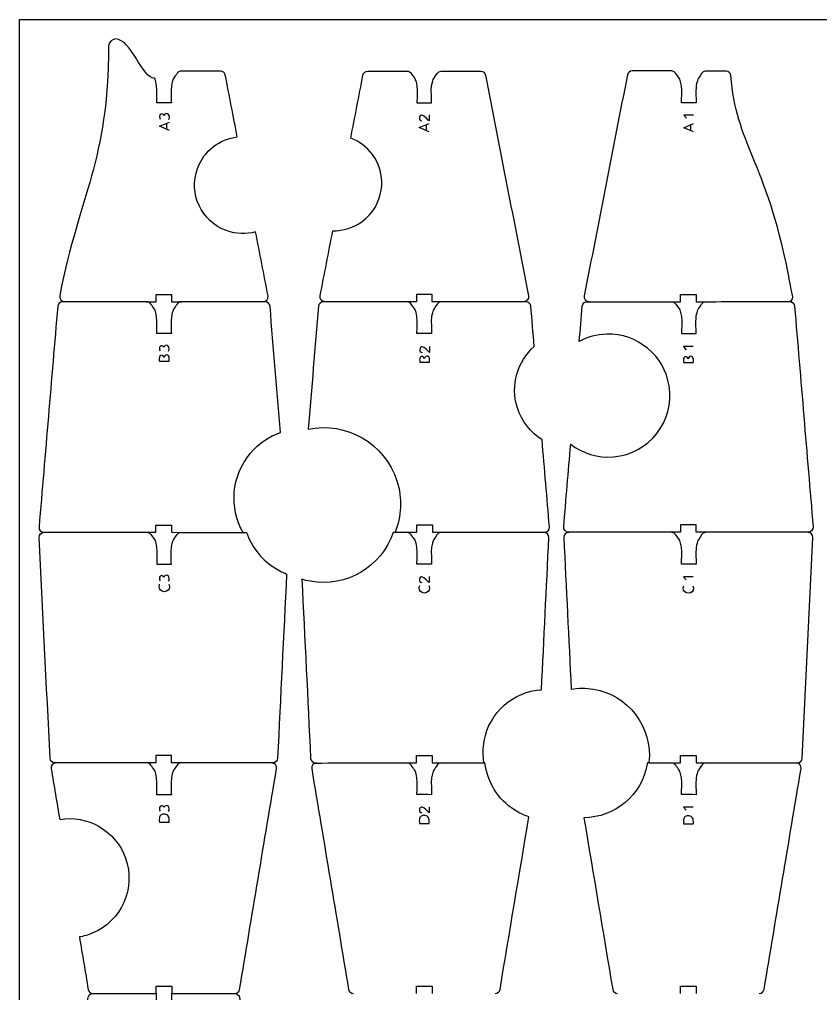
# Model space of a CAD drawing. Extents: x 0 to 450, y 0 to 400.
# Drawn here: x 0.1 to 164.2, y 200.7 to 400.1 of the extents above; entities that cross this region are included whole.
import ezdxf

# ---------------------------------------------------------------- set-up
doc = ezdxf.new("R2010")
doc.units = 0
doc.header["$MEASUREMENT"] = 0
doc.layers.add('DEFAULT', color=18, linetype='CONTINUOUS')

msp = doc.modelspace()

# ---------------------------------------------------------------- linework, layer by layer
at = {"layer": 'DEFAULT', "color": 18}
msp.add_lwpolyline([(450.13, 0.12), (0.12, 0.12), (0.12, 400.12), (450.13, 400.12)], close=True, dxfattribs=at)
for points in [[(30.84, 377.43), (28.82, 378.26), (30.84, 379.12)], [(30.2, 378.85), (30.2, 377.69)], [(84.02, 377.16), (82, 378), (84.02, 378.85)], [(138.16, 377.13), (136.14, 377.96), (138.16, 378.82)], [(138.12, 380.57), (136.17, 380.57), (136.7, 379.92)], [(83.39, 378.59), (83.39, 377.43)], [(137.52, 378.55), (137.53, 377.39)], [(138.08, 333.16), (136.13, 333.16), (136.66, 332.51)], [(138.07, 286.05), (136.13, 286.05), (136.65, 285.4)], [(138.08, 238.92), (136.13, 238.92), (136.66, 238.27)]]:
    msp.add_lwpolyline(points, dxfattribs=at)
at = {"layer": 'DEFAULT', "color": 1}
for points in [[(26.09, 342.34), (28.09, 342.36), (28.09, 343.86), (31.29, 343.86), (31.29, 342.36), (33.29, 342.34)], [(133.72, 342.36), (135.51, 342.36), (135.51, 343.86), (138.7, 343.85), (138.7, 342.36), (140.59, 342.36)], [(26.09, 295.15), (28.07, 295.15), (28.07, 296.64), (31.26, 296.64), (31.26, 295.15), (33.29, 295.14)], [(28.1, 200.75), (28.1, 202.25), (31.3, 202.25), (31.3, 200.75)], [(81.43, 200.76), (81.43, 202.26), (84.63, 202.26), (84.63, 200.76)], [(135.51, 200.76), (135.51, 202.26), (138.7, 202.26), (138.71, 200.76)]]:
    msp.add_lwpolyline(points, dxfattribs=at)
for points, knots in [([(50.03, 342.34), (50.66, 342.34), (51.13, 342.91), (51.02, 343.53), (50.17, 347.9), (49.33, 352.27), (48.48, 356.65), (46.58, 356.13), (44.5, 356.18), (42.5, 356.9), (37.35, 358.78), (34.7, 364.48), (36.58, 369.64), (37.9, 373.27), (41.13, 375.66), (44.73, 376.09), (43.91, 380.31), (43.09, 384.53), (42.28, 388.76), (42.19, 389.22), (41.77, 389.56), (41.3, 389.56), (38.64, 389.57), (35.99, 389.57), (33.34, 389.57), (32.43, 389.57), (32.32, 388.83), (31.69, 388.07), (31.63, 388.07), (31.19, 386.96), (31.18, 385.58), (31.18, 384.19), (31.23, 383.41), (31.23, 383.07), (30.23, 383.07), (29.23, 383.08), (28.23, 383.08), (28.23, 383.42), (28.28, 384.19), (28.28, 385.58), (28.28, 386.95), (27.84, 388.08), (27.78, 388.08), (25.2, 388.08), (23.1, 396.12), (19.79, 396.13), (19.31, 396.13), (18.36, 395.52), (18.36, 394.69), (18.33, 371), (12.47, 364.58), (8.36, 343.58), (8.24, 342.96), (8.71, 342.39), (9.34, 342.39)], [0, 0, 0, 0, 1, 1, 1, 2, 2, 2, 3, 3, 3, 4, 4, 4, 5, 5, 5, 6, 6, 6, 7, 7, 7, 8, 8, 8, 9, 9, 9, 10, 10, 10, 11, 11, 11, 12, 12, 12, 13, 13, 13, 14, 14, 14, 15, 15, 15, 16, 16, 16, 17, 17, 17, 18, 18, 18, 18]), ([(81.43, 343.84), (82.5, 343.84), (83.56, 343.84), (84.63, 343.84), (84.63, 343.34), (84.63, 342.84), (84.63, 342.34), (90.88, 342.35), (97.12, 342.35), (103.37, 342.35), (104, 342.35), (104.47, 342.92), (104.35, 343.54), (101.42, 358.61), (98.49, 373.68), (95.55, 388.76), (95.46, 389.22), (95.05, 389.56), (94.57, 389.56), (91.88, 389.56), (89.19, 389.56), (86.5, 389.56), (85.65, 389.53), (85.58, 388.8), (84.97, 388.06), (84.89, 388.04), (84.46, 386.93), (84.46, 385.57), (84.46, 384.18), (84.51, 383.4), (84.5, 383.06), (83.51, 383.06), (82.51, 383.07), (81.51, 383.07), (81.5, 383.41), (81.56, 384.18), (81.56, 385.57), (81.56, 386.94), (81.11, 388.07), (81.06, 388.07), (80.45, 388.79), (80.28, 389.51), (79.47, 389.56), (76.79, 389.56), (74.12, 389.56), (71.45, 389.56), (70.98, 389.56), (70.56, 389.22), (70.47, 388.74), (69.64, 384.44), (68.8, 380.14), (67.97, 375.83), (69.68, 375.19), (71.23, 374.07), (72.4, 372.49), (75.61, 368.13), (74.68, 362), (70.33, 358.79), (68.52, 357.45), (66.39, 356.84), (64.29, 356.88), (63.43, 352.43), (62.56, 347.98), (61.7, 343.53), (61.58, 342.91), (62.06, 342.34), (62.68, 342.34), (68.93, 342.34), (75.18, 342.34), (81.43, 342.34), (81.43, 342.84), (81.43, 343.34), (81.43, 343.84)], [4.25, 4.25, 4.25, 4.25, 13.311, 13.311, 13.311, 17.551, 17.551, 17.551, 18.551, 18.551, 18.551, 19.551, 19.551, 19.551, 20.551, 20.551, 20.551, 21.551, 21.551, 21.551, 22.551, 22.551, 22.551, 23.551, 23.551, 23.551, 24.551, 24.551, 24.551, 25.551, 25.551, 25.551, 26.551, 26.551, 26.551, 27.551, 27.551, 27.551, 28.551, 28.551, 28.551, 29.551, 29.551, 29.551, 30.551, 30.551, 30.551, 31.551, 31.551, 31.551, 32.551, 32.551, 32.551, 33.551, 33.551, 33.551, 34.551, 34.551, 34.551, 35.551, 35.551, 35.551, 36.551, 36.551, 36.551, 37.551, 37.551, 37.551, 38.551, 38.551, 38.551, 42.801, 42.801, 42.801, 42.801]), ([(157.47, 342.34), (158.02, 342.34), (158.57, 342.79), (158.47, 343.34), (158.15, 344.96), (157.84, 346.59), (157.53, 348.21), (153.06, 370.96), (146.83, 374.78), (145.8, 388.65), (145.77, 389.16), (145.33, 389.57), (144.81, 389.57), (143.39, 389.57), (141.96, 389.57), (140.54, 389.57), (139.83, 389.46), (139.73, 388.78), (139.16, 388.09), (139.12, 388.09), (139, 387.81), (138.88, 387.36), (138.76, 386.91), (138.65, 386.28), (138.65, 385.59), (138.65, 384.2), (138.7, 383.43), (138.69, 383.09), (137.7, 383.09), (136.7, 383.09), (135.7, 383.09), (135.7, 383.43), (135.75, 384.21), (135.75, 385.59), (135.75, 386.97), (135.3, 388.09), (135.25, 388.09), (134.66, 388.79), (134.48, 389.49), (133.72, 389.58), (131.01, 389.58), (128.31, 389.59), (125.6, 389.59), (125.12, 389.59), (124.71, 389.25), (124.61, 388.78), (121.67, 373.71), (118.72, 358.64), (115.78, 343.57), (115.66, 342.96), (116.13, 342.38), (116.76, 342.38)], [0, 0, 0, 0, 1, 1, 1, 2, 2, 2, 3, 3, 3, 4, 4, 4, 5, 5, 5, 6, 6, 6, 7, 7, 7, 8, 8, 8, 9, 9, 9, 10, 10, 10, 11, 11, 11, 12, 12, 12, 13, 13, 13, 14, 14, 14, 15, 15, 15, 16, 16, 16, 17, 17, 17, 17]), ([(45.91, 295.14), (43.06, 300.18), (43.48, 306.67), (47.44, 311.36), (49.14, 313.37), (51.27, 314.79), (53.58, 315.6), (52.87, 324.21), (52.15, 332.81), (51.43, 341.41), (51.39, 341.93), (50.95, 342.33), (50.43, 342.33), (44.72, 342.33), (39, 342.33), (33.29, 342.34), (32.38, 342.34), (32.32, 341.59), (31.69, 340.84), (31.63, 340.84), (31.19, 339.72), (31.18, 338.34), (31.18, 336.95), (31.23, 336.18), (31.23, 335.84), (30.23, 335.84), (29.23, 335.84), (28.23, 335.84), (28.23, 336.18), (28.28, 336.96), (28.28, 338.34), (28.28, 339.72), (27.84, 340.84), (27.78, 340.84), (27.15, 341.59), (27, 342.34), (26.09, 342.34), (20.38, 342.34), (14.66, 342.34), (8.94, 342.35), (8.42, 342.35), (7.99, 341.95), (7.95, 341.43), (6.67, 326.37), (5.4, 311.3), (4.13, 296.24), (4.08, 295.66), (4.54, 295.16), (5.12, 295.16)], [0, 0, 0, 0, 1, 1, 1, 2, 2, 2, 3, 3, 3, 4, 4, 4, 5, 5, 5, 6, 6, 6, 7, 7, 7, 8, 8, 8, 9, 9, 9, 10, 10, 10, 11, 11, 11, 12, 12, 12, 13, 13, 13, 14, 14, 14, 15, 15, 15, 16, 16, 16, 16]), ([(62.68, 342.34), (62.57, 342.34), (62.46, 342.34), (62.35, 342.34), (61.83, 342.34), (61.4, 341.94), (61.35, 341.43), (60.65, 333.04), (59.95, 324.65), (59.25, 316.26), (67.03, 317.9), (74.95, 313.41), (77.42, 305.66), (78.55, 302.08), (78.33, 298.4), (77.05, 295.16), (78.54, 295.16), (80.02, 295.16), (81.51, 295.16), (81.51, 295.65), (81.51, 296.15), (81.51, 296.65), (82.58, 296.65), (83.64, 296.65), (84.71, 296.65), (84.71, 296.15), (84.71, 295.65), (84.71, 295.16), (92.36, 295.16), (100, 295.16), (107.65, 295.16), (108.24, 295.16), (108.7, 295.66), (108.65, 296.24), (108.15, 302.2), (107.65, 308.15), (107.14, 314.1), (104.81, 315.55), (102.97, 317.81), (102.08, 320.63), (100.6, 325.28), (102.11, 330.16), (105.54, 333.2), (105.3, 335.94), (105.07, 338.69), (104.84, 341.43), (104.8, 341.95), (104.36, 342.35), (103.85, 342.35), (103.69, 342.35), (103.53, 342.35), (103.37, 342.35)], [0, 0, 0, 0, 1, 1, 1, 2, 2, 2, 3, 3, 3, 4, 4, 4, 5, 5, 5, 17.65, 17.65, 17.65, 21.891, 21.891, 21.891, 30.951, 30.951, 30.951, 35.192, 35.192, 35.192, 36.192, 36.192, 36.192, 37.192, 37.192, 37.192, 38.192, 38.192, 38.192, 39.192, 39.192, 39.192, 40.192, 40.192, 40.192, 41.192, 41.192, 41.192, 42.192, 42.192, 42.192, 43.532, 43.532, 43.532, 43.532]), ([(86.49, 342.35), (85.65, 342.31), (85.58, 341.58), (84.97, 340.85), (84.89, 340.82), (84.46, 339.72), (84.46, 338.35), (84.46, 336.97), (84.51, 336.19), (84.5, 335.85), (83.51, 335.85), (82.51, 335.85), (81.51, 335.86), (81.5, 336.2), (81.56, 336.97), (81.56, 338.35), (81.56, 339.73), (81.11, 340.86), (81.06, 340.86), (80.45, 341.58), (80.28, 342.29), (79.47, 342.35)], [0, 0, 0, 0, 1, 1, 1, 2, 2, 2, 3, 3, 3, 4, 4, 4, 5, 5, 5, 6, 6, 6, 7, 7, 7, 7]), ([(135.52, 296.67), (136.58, 296.67), (137.65, 296.67), (138.71, 296.67), (138.71, 296.17), (138.71, 295.67), (138.71, 295.17), (146.36, 295.18), (154.01, 295.18), (161.66, 295.18), (162.25, 295.18), (162.7, 295.68), (162.65, 296.26), (161.38, 311.33), (160.11, 326.39), (158.84, 341.45), (158.8, 341.97), (158.37, 342.37), (157.85, 342.37), (152.1, 342.37), (146.34, 342.37), (140.59, 342.36), (139.83, 342.28), (139.75, 341.58), (139.16, 340.87), (139.12, 340.87), (139, 340.59), (138.88, 340.14), (138.76, 339.69), (138.65, 339.07), (138.65, 338.37), (138.65, 336.99), (138.7, 336.21), (138.69, 335.87), (137.7, 335.87), (136.7, 335.87), (135.7, 335.88), (135.7, 336.22), (135.75, 336.99), (135.75, 338.37), (135.75, 339.75), (135.3, 340.88), (135.25, 340.88), (134.66, 341.57), (134.49, 342.28), (133.72, 342.36), (133.72, 342.36), (116.36, 342.36), (116.36, 342.36), (115.84, 342.36), (115.4, 341.96), (115.36, 341.44), (115.16, 339.04), (114.96, 336.63), (114.76, 334.23), (116.43, 335.12), (118.33, 335.66), (120.37, 335.72), (126.65, 335.91), (132.19, 331.32), (133.16, 325.11), (134.31, 317.82), (129.02, 311.21), (121.8, 310.59), (118.51, 310.31), (115.41, 311.32), (113, 313.2), (112.52, 307.55), (112.05, 301.9), (111.58, 296.25), (111.53, 295.67), (111.99, 295.17), (112.57, 295.17), (120.22, 295.17), (127.87, 295.17), (135.52, 295.17), (135.52, 295.67), (135.52, 296.17), (135.52, 296.67)], [4.25, 4.25, 4.25, 4.25, 13.3, 13.3, 13.3, 17.55, 17.55, 17.55, 18.55, 18.55, 18.55, 19.55, 19.55, 19.55, 20.55, 20.55, 20.55, 21.55, 21.55, 21.55, 22.55, 22.55, 22.55, 23.55, 23.55, 23.55, 24.55, 24.55, 24.55, 25.55, 25.55, 25.55, 26.55, 26.55, 26.55, 27.55, 27.55, 27.55, 28.55, 28.55, 28.55, 29.55, 29.55, 29.55, 30.55, 30.55, 30.55, 31.55, 31.55, 31.55, 32.55, 32.55, 32.55, 33.55, 33.55, 33.55, 34.55, 34.55, 34.55, 35.55, 35.55, 35.55, 36.55, 36.55, 36.55, 37.55, 37.55, 37.55, 38.55, 38.55, 38.55, 39.55, 39.55, 39.55, 40.55, 40.55, 40.55, 44.8, 44.8, 44.8, 44.8]), ([(51.98, 247.95), (52.51, 247.95), (52.95, 248.37), (52.97, 248.9), (53.59, 261.47), (54.21, 274.04), (54.83, 286.61), (53.87, 286.99), (52.94, 287.48), (52.05, 288.08), (49.43, 289.87), (47.59, 292.37), (46.62, 295.14), (42.17, 295.14), (37.73, 295.14), (33.29, 295.14), (32.38, 295.14), (32.32, 294.4), (31.69, 293.64), (31.63, 293.64), (31.19, 292.53), (31.18, 291.15), (31.18, 289.76), (31.23, 288.98), (31.23, 288.64), (30.23, 288.64), (29.23, 288.65), (28.23, 288.65), (28.23, 288.99), (28.28, 289.76), (28.28, 291.15), (28.28, 292.52), (27.84, 293.65), (27.78, 293.65), (27.15, 294.4), (27, 295.15), (26.09, 295.15), (19.12, 295.15), (12.15, 295.15), (5.18, 295.15), (4.61, 295.15), (4.15, 294.67), (4.18, 294.1), (4.91, 279.04), (5.65, 263.97), (6.38, 248.91), (6.4, 248.38), (6.85, 247.96), (7.38, 247.96), (14.28, 247.96), (21.18, 247.95), (28.08, 247.95), (28.08, 248.45), (28.08, 248.95), (28.08, 249.45), (29.15, 249.45), (30.21, 249.45), (31.28, 249.45), (31.28, 248.95), (31.28, 248.45), (31.28, 247.95), (38.18, 247.95), (45.08, 247.95), (51.98, 247.95)], [1, 1, 1, 1, 2, 2, 2, 3, 3, 3, 4, 4, 4, 5, 5, 5, 42.79, 42.79, 42.79, 43.79, 43.79, 43.79, 44.79, 44.79, 44.79, 45.79, 45.79, 45.79, 46.79, 46.79, 46.79, 47.79, 47.79, 47.79, 48.79, 48.79, 48.79, 49.79, 49.79, 49.79, 50.79, 50.79, 50.79, 51.79, 51.79, 51.79, 52.79, 52.79, 52.79, 53.79, 53.79, 53.79, 54.79, 54.79, 54.79, 59.04, 59.04, 59.04, 60.04, 60.04, 60.04, 64.28, 64.28, 64.28, 65.28, 65.28, 65.28, 65.28]), ([(77.05, 295.16), (76.92, 295.15), (76.79, 295.14), (76.65, 295.13), (74.3, 288.15), (67.12, 283.78), (59.66, 285.13), (59.07, 285.24), (58.5, 285.38), (57.94, 285.55), (58.55, 273.33), (59.15, 261.11), (59.75, 248.88), (59.78, 248.35), (60.22, 247.93), (60.75, 247.93), (67.65, 247.94), (74.55, 247.94), (81.45, 247.94), (81.45, 248.44), (81.45, 248.94), (81.45, 249.44), (82.52, 249.44), (83.58, 249.44), (84.65, 249.44), (84.65, 248.94), (84.65, 248.44), (84.65, 247.94), (88.18, 247.95), (91.72, 247.95), (95.26, 247.95), (95.01, 249.4), (95, 250.92), (95.28, 252.45), (96.35, 258.35), (101.31, 262.57), (107.03, 262.94), (107.53, 273.33), (108.03, 283.71), (108.53, 294.1), (108.56, 294.67), (108.11, 295.15), (107.54, 295.15)], [0, 0, 0, 0, 1, 1, 1, 2, 2, 2, 3, 3, 3, 4, 4, 4, 5, 5, 5, 6, 6, 6, 10.25, 10.25, 10.25, 19.31, 19.31, 19.31, 23.549, 23.549, 23.549, 24.549, 24.549, 24.549, 25.549, 25.549, 25.549, 26.549, 26.549, 26.549, 27.549, 27.549, 27.549, 28.549, 28.549, 28.549, 28.549]), ([(86.39, 295.14), (85.64, 295.04), (85.55, 294.35), (84.97, 293.65), (84.9, 293.62), (84.46, 292.51), (84.46, 291.15), (84.46, 289.76), (84.51, 288.99), (84.5, 288.64), (83.51, 288.65), (82.51, 288.65), (81.51, 288.65), (81.5, 288.99), (81.56, 289.77), (81.56, 291.15), (81.56, 292.53), (81.11, 293.65), (81.06, 293.65), (80.47, 294.34), (80.3, 295.04), (79.55, 295.14)], [0, 0, 0, 0, 1, 1, 1, 2, 2, 2, 3, 3, 3, 4, 4, 4, 5, 5, 5, 6, 6, 6, 7, 7, 7, 7]), ([(112.59, 295.13), (112.02, 295.13), (111.56, 294.65), (111.59, 294.08), (112.1, 283.74), (112.61, 273.39), (113.12, 263.04), (114.57, 263.29), (116.08, 263.32), (117.64, 263.06), (124.79, 261.91), (129.82, 255.23), (129.03, 248.03), (129.03, 248), (129.02, 247.97), (129.02, 247.94), (131.19, 247.94), (133.35, 247.94), (135.52, 247.94), (135.51, 248.44), (135.51, 248.94), (135.51, 249.44), (136.58, 249.44), (137.64, 249.44), (138.71, 249.44), (138.71, 248.94), (138.71, 248.44), (138.71, 247.94), (145.61, 247.94), (152.51, 247.95), (159.41, 247.95), (159.94, 247.95), (160.38, 248.37), (160.41, 248.9), (161.14, 263.96), (161.88, 279.03), (162.61, 294.09), (162.64, 294.66), (162.18, 295.14), (161.61, 295.14)], [0, 0, 0, 0, 1, 1, 1, 2, 2, 2, 3, 3, 3, 4, 4, 4, 5, 5, 5, 23.41, 23.41, 23.41, 24.41, 24.41, 24.41, 33.471, 33.471, 33.471, 34.471, 34.471, 34.471, 35.471, 35.471, 35.471, 36.471, 36.471, 36.471, 37.471, 37.471, 37.471, 38.471, 38.471, 38.471, 38.471]), ([(140.6, 295.14), (139.85, 295.05), (139.75, 294.35), (139.16, 293.64), (139.12, 293.64), (139, 293.36), (138.88, 292.91), (138.76, 292.46), (138.65, 291.84), (138.65, 291.15), (138.65, 289.76), (138.7, 288.98), (138.69, 288.64), (137.7, 288.64), (136.7, 288.65), (135.7, 288.65), (135.7, 288.99), (135.75, 289.76), (135.75, 291.15), (135.75, 292.52), (135.3, 293.65), (135.25, 293.65), (134.66, 294.35), (134.48, 295.05), (133.72, 295.14)], [0, 0, 0, 0, 1, 1, 1, 2, 2, 2, 3, 3, 3, 4, 4, 4, 5, 5, 5, 6, 6, 6, 7, 7, 7, 8, 8, 8, 8]), ([(7.61, 247.94), (6.99, 247.94), (6.52, 247.39), (6.62, 246.78), (7.2, 243.31), (7.78, 239.84), (8.36, 236.37), (14.02, 237.33), (19.81, 234.16), (21.86, 228.45), (24.04, 222.38), (21, 215.54), (15.04, 213.08), (14.17, 212.72), (13.28, 212.47), (12.39, 212.32), (13, 208.74), (13.6, 205.17), (14.2, 201.59), (14.27, 201.1), (14.69, 200.75), (15.18, 200.75)], [0, 0, 0, 0, 1, 1, 1, 2, 2, 2, 3, 3, 3, 4, 4, 4, 5, 5, 5, 6, 6, 6, 7, 7, 7, 7]), ([(33.29, 247.95), (32.38, 247.95), (32.32, 247.19), (31.69, 246.45), (31.63, 246.45), (31.19, 245.33), (31.18, 243.95), (31.18, 242.56), (31.23, 241.79), (31.23, 241.44), (30.23, 241.45), (29.23, 241.45), (28.23, 241.45), (28.23, 241.79), (28.28, 242.57), (28.28, 243.95), (28.28, 245.32), (27.84, 246.45), (27.78, 246.45), (27.15, 247.2), (27, 247.95), (26.09, 247.95)], [0, 0, 0, 0, 1, 1, 1, 2, 2, 2, 3, 3, 3, 4, 4, 4, 5, 5, 5, 6, 6, 6, 7, 7, 7, 7]), ([(44.22, 200.76), (44.71, 200.76), (45.13, 201.11), (45.21, 201.59), (47.72, 216.66), (50.24, 231.72), (52.76, 246.79), (52.86, 247.4), (52.39, 247.95), (51.77, 247.95)], [0, 0, 0, 0, 1, 1, 1, 2, 2, 2, 3, 3, 3, 3]), ([(60.94, 247.95), (60.33, 247.95), (59.85, 247.4), (59.96, 246.78), (62.48, 231.72), (65, 216.66), (67.52, 201.59), (67.61, 201.11), (68.02, 200.76), (68.51, 200.76)], [0, 0, 0, 0, 1, 1, 1, 2, 2, 2, 3, 3, 3, 3]), ([(86.55, 247.95), (85.65, 247.95), (85.59, 247.2), (84.97, 246.45), (84.89, 246.43), (84.46, 245.32), (84.46, 243.96), (84.46, 242.57), (84.51, 241.79), (84.5, 241.45), (83.51, 241.45), (82.51, 241.46), (81.51, 241.46), (81.5, 241.8), (81.56, 242.57), (81.56, 243.96), (81.56, 245.33), (81.11, 246.46), (81.06, 246.46), (80.43, 247.2), (80.27, 247.95), (79.37, 247.95)], [0, 0, 0, 0, 1, 1, 1, 2, 2, 2, 3, 3, 3, 4, 4, 4, 5, 5, 5, 6, 6, 6, 7, 7, 7, 7]), ([(97.55, 200.76), (98.04, 200.76), (98.45, 201.11), (98.53, 201.59), (100.5, 213.37), (102.47, 225.14), (104.45, 236.91), (103.44, 237.25), (102.46, 237.71), (101.53, 238.3), (98.02, 240.53), (95.91, 244.13), (95.42, 247.95), (95.37, 247.95), (95.31, 247.95), (95.26, 247.95)], [0, 0, 0, 0, 1, 1, 1, 2, 2, 2, 3, 3, 3, 4, 4, 4, 5, 5, 5, 5]), ([(129.02, 247.94), (128.92, 247.95), (128.81, 247.95), (128.7, 247.95), (128.7, 247.88), (128.68, 247.81), (128.67, 247.73), (127.58, 241.31), (122.02, 236.77), (115.71, 236.74), (117.68, 225.02), (119.64, 213.31), (121.6, 201.59), (121.68, 201.11), (122.1, 200.76), (122.59, 200.76)], [0, 0, 0, 0, 1, 1, 1, 2, 2, 2, 3, 3, 3, 4, 4, 4, 5, 5, 5, 5]), ([(140.68, 247.95), (139.84, 247.91), (139.77, 247.19), (139.16, 246.46), (139.12, 246.46), (139, 246.18), (138.88, 245.73), (138.76, 245.27), (138.65, 244.65), (138.65, 243.96), (138.65, 242.57), (138.7, 241.8), (138.69, 241.45), (137.7, 241.46), (136.7, 241.46), (135.7, 241.46), (135.7, 241.8), (135.75, 242.58), (135.75, 243.96), (135.75, 245.33), (135.3, 246.46), (135.25, 246.46), (134.64, 247.18), (134.48, 247.91), (133.64, 247.95)], [0, 0, 0, 0, 1, 1, 1, 2, 2, 2, 3, 3, 3, 4, 4, 4, 5, 5, 5, 6, 6, 6, 7, 7, 7, 8, 8, 8, 8]), ([(151.63, 200.77), (152.11, 200.77), (152.53, 201.12), (152.61, 201.6), (155.13, 216.66), (157.65, 231.73), (160.17, 246.79), (160.27, 247.4), (159.8, 247.96), (159.18, 247.96)], [0, 0, 0, 0, 1, 1, 1, 2, 2, 2, 3, 3, 3, 3]), ([(221.01, 142.4), (219.78, 141.17), (218.55, 139.94), (217.32, 138.71), (215.26, 137.3), (213.2, 135.9), (211.14, 134.49), (210.74, 134.22), (210.21, 134.27), (209.86, 134.61), (209.46, 135.01), (209.05, 135.42), (208.65, 135.82), (208.67, 135.97), (209.14, 137.01), (210.06, 137.93), (211.04, 138.91), (211.62, 139.43), (211.86, 139.67), (212.33, 140.14), (212.8, 140.61), (213.27, 141.08), (212.57, 141.79), (211.86, 142.5), (211.15, 143.2), (210.68, 142.73), (210.21, 142.26), (209.74, 141.78), (209.5, 141.55), (208.99, 140.96), (208.01, 139.98), (207.1, 139.07), (206.06, 138.59), (205.91, 138.57), (205.3, 139.17), (204.7, 139.77), (204.09, 140.38), (204.09, 140.38), (202.87, 149.36), (203.97, 152.06), (205.16, 154.98), (207.8, 157.07), (208.62, 160.12), (209.44, 163.17), (209.44, 166.37), (208.62, 169.42), (207.8, 172.47), (206.2, 175.24), (203.97, 177.47), (201.74, 179.7), (198.96, 181.31), (195.91, 182.13), (192.87, 182.94), (189.66, 182.94), (186.61, 182.13), (183.56, 181.31), (181.47, 178.67), (178.55, 177.47), (175.85, 176.37), (166.87, 177.61), (166.87, 177.61), (166.27, 178.21), (165.67, 178.81), (165.07, 179.41), (165.08, 179.56), (165.55, 180.59), (166.48, 181.52), (167.46, 182.5), (168.04, 183.01), (168.28, 183.25), (168.75, 183.72), (169.22, 184.2), (169.69, 184.67), (168.98, 185.37), (168.28, 186.08), (167.57, 186.79), (167.1, 186.31), (166.63, 185.84), (166.16, 185.37), (165.91, 185.13), (165.4, 184.54), (164.42, 183.57), (163.51, 182.65), (162.48, 182.18), (162.32, 182.15), (161.92, 182.56), (161.51, 182.96), (161.1, 183.37), (160.76, 183.71), (160.71, 184.25), (160.98, 184.64), (162.39, 186.7), (163.8, 188.76), (165.21, 190.82), (166.44, 192.05), (167.67, 193.28), (168.9, 194.51), (169.63, 194.94), (170.37, 195.36), (171.1, 195.79), (171.26, 195.72), (172.12, 195), (172.77, 193.88), (173.46, 192.68), (173.81, 191.98), (173.99, 191.69), (174.32, 191.11), (174.65, 190.54), (174.98, 189.96), (175.85, 190.46), (176.71, 190.96), (177.58, 191.46), (177.24, 192.04), (176.91, 192.61), (176.58, 193.19), (176.41, 193.49), (175.97, 194.13), (175.28, 195.33), (174.64, 196.44), (174.45, 197.56), (174.46, 197.73), (175.2, 198.16), (175.94, 198.58), (176.68, 199.01), (178.36, 199.46), (180.04, 199.91), (181.72, 200.36), (183.4, 200.81), (185.08, 201.26), (186.77, 201.71), (187.61, 201.71), (188.46, 201.71), (189.31, 201.71), (189.4, 201.59), (189.8, 200.53), (189.8, 199.23), (189.8, 197.84), (189.75, 197.06), (189.76, 196.72), (189.76, 196.05), (189.76, 195.39), (189.76, 194.72), (190.76, 194.72), (191.76, 194.72), (192.75, 194.72), (192.75, 195.39), (192.75, 196.06), (192.75, 196.73), (192.76, 197.07), (192.71, 197.84), (192.71, 199.22), (192.71, 200.51), (193.09, 201.57), (193.19, 201.71), (194.04, 201.71), (194.9, 201.71), (195.75, 201.71), (197.43, 201.26), (199.11, 200.81), (200.79, 200.36), (202.48, 199.91), (204.16, 199.46), (205.84, 199.01), (206.57, 198.58), (207.3, 198.16), (208.03, 197.74), (208.07, 197.61), (207.88, 196.48), (207.23, 195.34), (206.53, 194.14), (206.1, 193.49), (205.93, 193.19), (205.6, 192.61), (205.27, 192.04), (204.94, 191.46), (205.8, 190.96), (206.67, 190.46), (207.53, 189.96), (207.86, 190.54), (208.2, 191.12), (208.53, 191.7), (208.7, 191.99), (209.04, 192.69), (209.74, 193.89), (210.38, 195), (211.25, 195.73), (211.4, 195.8), (212.14, 195.37), (212.88, 194.94), (213.62, 194.52), (216.08, 192.06), (218.54, 189.59), (221.01, 187.13), (221.43, 186.39), (221.86, 185.65), (222.29, 184.91), (222.22, 184.77), (221.49, 183.89), (220.38, 183.25), (219.18, 182.56), (218.48, 182.21), (218.19, 182.04), (217.61, 181.71), (217.03, 181.37), (216.45, 181.04), (216.95, 180.18), (217.45, 179.31), (217.95, 178.45), (218.52, 178.78), (219.1, 179.11), (219.68, 179.45), (219.98, 179.61), (220.62, 180.04), (221.82, 180.74), (222.97, 181.39), (224.1, 181.58), (224.23, 181.55), (224.65, 180.81), (225.08, 180.08), (225.5, 179.35), (225.95, 177.66), (226.4, 175.98), (226.85, 174.3), (227.3, 172.62), (227.75, 170.94), (228.2, 169.26), (228.2, 168.41), (228.2, 167.56), (228.2, 166.71), (228.07, 166.61), (227, 166.22), (225.71, 166.22), (224.33, 166.22), (223.55, 166.27), (223.22, 166.26), (222.55, 166.26), (221.88, 166.27), (221.21, 166.27), (221.21, 165.27), (221.21, 164.27), (221.21, 163.27), (221.88, 163.27), (222.54, 163.27), (223.21, 163.27), (223.55, 163.27), (224.33, 163.32), (225.71, 163.32), (227.02, 163.31), (228.08, 162.92), (228.2, 162.82), (228.2, 161.97), (228.2, 161.13), (228.2, 160.28), (227.75, 158.6), (227.3, 156.91), (226.85, 155.23), (226.4, 153.55), (225.95, 151.87), (225.5, 150.19), (225.07, 149.45), (224.64, 148.71), (224.22, 147.97), (224.04, 147.96), (222.93, 148.15), (221.82, 148.79), (220.62, 149.49), (219.98, 149.92), (219.68, 150.09), (219.1, 150.42), (218.53, 150.76), (217.95, 151.09), (217.45, 150.23), (216.95, 149.36), (216.45, 148.5), (217.02, 148.16), (217.6, 147.83), (218.18, 147.5), (218.47, 147.32), (219.17, 146.98), (220.37, 146.28), (221.49, 145.63), (222.21, 144.76), (222.28, 144.61), (221.85, 143.88), (221.43, 143.14), (221.01, 142.4)], [1, 1, 1, 1, 2, 2, 2, 3, 3, 3, 4, 4, 4, 5, 5, 5, 6, 6, 6, 7, 7, 7, 8, 8, 8, 9, 9, 9, 10, 10, 10, 11, 11, 11, 12, 12, 12, 13, 13, 13, 14, 14, 14, 15, 15, 15, 16, 16, 16, 17, 17, 17, 18, 18, 18, 19, 19, 19, 20, 20, 20, 21, 21, 21, 22, 22, 22, 23, 23, 23, 24, 24, 24, 25, 25, 25, 26, 26, 26, 27, 27, 27, 28, 28, 28, 29, 29, 29, 30, 30, 30, 31, 31, 31, 32, 32, 32, 33, 33, 33, 34, 34, 34, 35, 35, 35, 36, 36, 36, 37, 37, 37, 38, 38, 38, 39, 39, 39, 40, 40, 40, 41, 41, 41, 42, 42, 42, 43, 43, 43, 44, 44, 44, 51.212, 51.212, 51.212, 52.212, 52.212, 52.212, 53.212, 53.212, 53.212, 58.869, 58.869, 58.869, 67.368, 67.368, 67.368, 68.368, 68.368, 68.368, 69.368, 69.368, 69.368, 70.368, 70.368, 70.368, 77.623, 77.623, 77.623, 78.623, 78.623, 78.623, 79.623, 79.623, 79.623, 80.623, 80.623, 80.623, 81.623, 81.623, 81.623, 82.623, 82.623, 82.623, 83.623, 83.623, 83.623, 84.623, 84.623, 84.623, 85.623, 85.623, 85.623, 86.623, 86.623, 86.623, 87.623, 87.623, 87.623, 88.623, 88.623, 88.623, 89.623, 89.623, 89.623, 90.623, 90.623, 90.623, 91.623, 91.623, 91.623, 92.623, 92.623, 92.623, 93.623, 93.623, 93.623, 94.623, 94.623, 94.623, 95.623, 95.623, 95.623, 96.623, 96.623, 96.623, 97.623, 97.623, 97.623, 98.623, 98.623, 98.623, 99.623, 99.623, 99.623, 100.623, 100.623, 100.623, 107.864, 107.864, 107.864, 108.864, 108.864, 108.864, 109.864, 109.864, 109.864, 110.864, 110.864, 110.864, 119.363, 119.363, 119.363, 125.02, 125.02, 125.02, 126.02, 126.02, 126.02, 127.02, 127.02, 127.02, 134.232, 134.232, 134.232, 135.232, 135.232, 135.232, 136.232, 136.232, 136.232, 143.478079, 143.478079, 143.478079, 144.478079, 144.478079, 144.478079, 145.478079, 145.478079, 145.478079, 146.478079, 146.478079, 146.478079, 147.478079, 147.478079, 147.478079, 148.478079, 148.478079, 148.478079, 149.478079, 149.478079, 149.478079, 150.478079, 150.478079, 150.478079, 151.478079, 151.478079, 151.478079, 151.478079]), ([(7.61, 153.56), (6.99, 153.56), (6.52, 154.11), (6.62, 154.72), (7.2, 158.19), (7.78, 161.66), (8.36, 165.13), (14.02, 164.17), (19.81, 167.34), (21.86, 173.05), (24.04, 179.12), (21, 185.96), (15.04, 188.42), (14.17, 188.78), (13.28, 189.03), (12.39, 189.18), (13, 192.76), (13.6, 196.34), (14.2, 199.91), (14.27, 200.4), (14.69, 200.75), (15.18, 200.75), (19.49, 200.75), (23.8, 200.75), (28.1, 200.75), (28.1, 200.25), (28.1, 199.75), (28.1, 199.25), (29.17, 199.25), (30.23, 199.25), (31.3, 199.25), (31.3, 199.75), (31.3, 200.25), (31.3, 200.75), (35.61, 200.75), (39.91, 200.75), (44.22, 200.74), (44.71, 200.74), (45.13, 200.39), (45.21, 199.91), (47.72, 184.84), (50.24, 169.78), (52.76, 154.71), (52.86, 154.1), (52.39, 153.55), (51.77, 153.55)], [0, 0, 0, 0, 1, 1, 1, 2, 2, 2, 3, 3, 3, 4, 4, 4, 5, 5, 5, 6, 6, 6, 7, 7, 7, 43.63, 43.63, 43.63, 44.63, 44.63, 44.63, 53.7, 53.7, 53.7, 57.95, 57.95, 57.95, 58.95, 58.95, 58.95, 59.95, 59.95, 59.95, 60.95, 60.95, 60.95, 61.95, 61.95, 61.95, 61.95])]:
    msp.add_open_spline(points, degree=3, knots=knots, dxfattribs=at)
at = {"layer": 'DEFAULT', "color": 18}
for points, knots in [([(30.7, 379.65), (30.76, 379.75), (30.83, 379.94), (30.83, 380.16), (30.83, 380.63), (30.56, 380.87), (30.25, 380.87), (29.97, 380.87), (29.79, 380.68), (29.74, 380.43), (29.65, 380.67), (29.48, 380.79), (29.28, 380.79), (29.04, 380.79), (28.82, 380.62), (28.82, 380.24), (28.82, 380.03), (28.89, 379.83), (28.97, 379.73)], [0, 0, 0, 0, 1, 1, 1, 2, 2, 2, 3, 3, 3, 4, 4, 4, 5, 5, 5, 6, 6, 6, 6]), ([(84, 380.6), (84, 380.19), (84, 379.78), (84, 379.36), (84, 379.36), (82.87, 380.56), (82.51, 380.56), (82.23, 380.56), (82.02, 380.38), (82.02, 379.96), (82.02, 379.74), (82.14, 379.41), (82.51, 379.41)], [0, 0, 0, 0, 1, 1, 1, 2, 2, 2, 3, 3, 3, 4, 4, 4, 4]), ([(30.65, 332.21), (30.71, 332.31), (30.78, 332.5), (30.78, 332.72), (30.78, 333.19), (30.51, 333.43), (30.2, 333.43), (29.92, 333.43), (29.74, 333.23), (29.69, 332.99), (29.6, 333.23), (29.43, 333.35), (29.23, 333.35), (28.99, 333.35), (28.77, 333.18), (28.77, 332.8), (28.77, 332.59), (28.84, 332.39), (28.92, 332.29)], [0, 0, 0, 0, 1, 1, 1, 2, 2, 2, 3, 3, 3, 4, 4, 4, 5, 5, 5, 6, 6, 6, 6]), ([(84.09, 333.19), (84.09, 332.78), (84.09, 332.36), (84.09, 331.95), (84.09, 331.95), (82.95, 333.14), (82.59, 333.14), (82.31, 333.14), (82.11, 332.97), (82.11, 332.55), (82.11, 332.32), (82.22, 331.99), (82.59, 331.99)], [0, 0, 0, 0, 1, 1, 1, 2, 2, 2, 3, 3, 3, 4, 4, 4, 4]), ([(28.79, 330.2), (28.77, 330.31), (28.75, 330.49), (28.75, 330.67), (28.75, 330.93), (28.79, 331.1), (28.89, 331.23), (28.97, 331.33), (29.09, 331.4), (29.25, 331.4), (29.45, 331.4), (29.62, 331.14), (29.7, 330.93), (29.7, 330.93), (29.91, 331.47), (30.21, 331.47), (30.38, 331.47), (30.51, 331.4), (30.61, 331.3), (30.74, 331.16), (30.8, 330.93), (30.8, 330.6), (30.8, 330.42), (30.79, 330.28), (30.78, 330.2), (30.12, 330.2), (29.45, 330.2), (28.79, 330.2)], [1, 1, 1, 1, 2, 2, 2, 3, 3, 3, 4, 4, 4, 5, 5, 5, 6, 6, 6, 7, 7, 7, 8, 8, 8, 9, 9, 9, 10, 10, 10, 10]), ([(82.11, 329.96), (82.09, 330.07), (82.07, 330.25), (82.07, 330.43), (82.07, 330.69), (82.12, 330.86), (82.22, 330.99), (82.3, 331.09), (82.42, 331.16), (82.57, 331.16), (82.77, 331.16), (82.94, 330.9), (83.02, 330.69), (83.02, 330.69), (83.23, 331.23), (83.53, 331.23), (83.71, 331.23), (83.84, 331.16), (83.94, 331.06), (84.06, 330.92), (84.12, 330.69), (84.12, 330.36), (84.12, 330.18), (84.11, 330.04), (84.1, 329.96), (83.44, 329.96), (82.78, 329.96), (82.11, 329.96)], [1, 1, 1, 1, 2, 2, 2, 3, 3, 3, 4, 4, 4, 5, 5, 5, 6, 6, 6, 7, 7, 7, 8, 8, 8, 9, 9, 9, 10, 10, 10, 10]), ([(136.12, 329.93), (136.09, 330.04), (136.07, 330.22), (136.07, 330.4), (136.07, 330.66), (136.12, 330.83), (136.22, 330.96), (136.3, 331.06), (136.42, 331.13), (136.58, 331.13), (136.77, 331.13), (136.94, 330.87), (137.02, 330.66), (137.02, 330.66), (137.24, 331.2), (137.54, 331.2), (137.71, 331.2), (137.84, 331.13), (137.94, 331.03), (138.07, 330.89), (138.13, 330.66), (138.13, 330.33), (138.13, 330.15), (138.12, 330.01), (138.1, 329.93), (137.44, 329.93), (136.78, 329.93), (136.12, 329.93)], [1, 1, 1, 1, 2, 2, 2, 3, 3, 3, 4, 4, 4, 5, 5, 5, 6, 6, 6, 7, 7, 7, 8, 8, 8, 9, 9, 9, 10, 10, 10, 10]), ([(30.66, 285.15), (30.72, 285.25), (30.79, 285.44), (30.79, 285.66), (30.79, 286.13), (30.51, 286.37), (30.2, 286.37), (29.93, 286.37), (29.75, 286.17), (29.7, 285.93), (29.61, 286.17), (29.44, 286.29), (29.24, 286.29), (29, 286.29), (28.77, 286.12), (28.77, 285.74), (28.77, 285.53), (28.85, 285.33), (28.92, 285.23)], [0, 0, 0, 0, 1, 1, 1, 2, 2, 2, 3, 3, 3, 4, 4, 4, 5, 5, 5, 6, 6, 6, 6]), ([(84.02, 286.1), (84.02, 285.68), (84.02, 285.27), (84.02, 284.85), (84.02, 284.85), (82.88, 286.05), (82.52, 286.05), (82.24, 286.05), (82.04, 285.87), (82.04, 285.45), (82.04, 285.23), (82.15, 284.9), (82.52, 284.9)], [0, 0, 0, 0, 1, 1, 1, 2, 2, 2, 3, 3, 3, 4, 4, 4, 4]), ([(30.73, 284.54), (30.77, 284.44), (30.82, 284.25), (30.82, 284), (30.82, 283.43), (30.46, 283), (29.8, 283), (29.17, 283), (28.74, 283.43), (28.74, 284.06), (28.74, 284.31), (28.79, 284.47), (28.83, 284.54)], [0, 0, 0, 0, 1, 1, 1, 2, 2, 2, 3, 3, 3, 4, 4, 4, 4]), ([(83.97, 284.26), (84.02, 284.17), (84.07, 283.98), (84.07, 283.73), (84.07, 283.16), (83.71, 282.73), (83.05, 282.73), (82.41, 282.73), (81.99, 283.16), (81.99, 283.79), (81.99, 284.04), (82.04, 284.2), (82.08, 284.27)], [0, 0, 0, 0, 1, 1, 1, 2, 2, 2, 3, 3, 3, 4, 4, 4, 4]), ([(138.04, 284.22), (138.09, 284.12), (138.14, 283.93), (138.14, 283.68), (138.14, 283.11), (137.78, 282.68), (137.12, 282.68), (136.49, 282.68), (136.06, 283.11), (136.06, 283.74), (136.06, 283.99), (136.11, 284.15), (136.15, 284.22)], [0, 0, 0, 0, 1, 1, 1, 2, 2, 2, 3, 3, 3, 4, 4, 4, 4]), ([(28.8, 235.81), (28.77, 235.97), (28.75, 236.15), (28.75, 236.36), (28.75, 236.74), (28.84, 237), (29.01, 237.18), (29.17, 237.36), (29.41, 237.46), (29.73, 237.46), (30.06, 237.46), (30.33, 237.36), (30.52, 237.17), (30.71, 236.98), (30.81, 236.67), (30.81, 236.28), (30.81, 236.09), (30.8, 235.94), (30.78, 235.81), (30.12, 235.81), (29.46, 235.81), (28.8, 235.81)], [0, 0, 0, 0, 1, 1, 1, 2, 2, 2, 3, 3, 3, 4, 4, 4, 5, 5, 5, 6, 6, 6, 11.635, 11.635, 11.635, 11.635]), ([(30.66, 238.01), (30.72, 238.11), (30.79, 238.3), (30.79, 238.52), (30.79, 238.99), (30.52, 239.23), (30.2, 239.23), (29.93, 239.23), (29.75, 239.04), (29.7, 238.8), (29.61, 239.04), (29.44, 239.16), (29.24, 239.16), (29, 239.16), (28.77, 238.98), (28.77, 238.6), (28.77, 238.39), (28.85, 238.19), (28.92, 238.09)], [0, 0, 0, 0, 1, 1, 1, 2, 2, 2, 3, 3, 3, 4, 4, 4, 5, 5, 5, 6, 6, 6, 6]), ([(84.02, 238.96), (84.02, 238.55), (84.02, 238.13), (84.02, 237.72), (84.02, 237.72), (82.88, 238.91), (82.52, 238.91), (82.24, 238.91), (82.04, 238.74), (82.04, 238.32), (82.04, 238.09), (82.15, 237.77), (82.52, 237.77)], [0, 0, 0, 0, 3.527, 3.527, 3.527, 4.527, 4.527, 4.527, 5.527, 5.527, 5.527, 6.527, 6.527, 6.527, 6.527]), ([(82.04, 235.54), (82.02, 235.7), (82, 235.88), (82, 236.09), (82, 236.47), (82.09, 236.73), (82.25, 236.91), (82.42, 237.09), (82.65, 237.2), (82.98, 237.2), (83.31, 237.2), (83.58, 237.09), (83.76, 236.9), (83.95, 236.72), (84.05, 236.4), (84.05, 236.01), (84.05, 235.82), (84.04, 235.67), (84.03, 235.54), (83.37, 235.54), (82.7, 235.54), (82.04, 235.54)], [0, 0, 0, 0, 1, 1, 1, 2, 2, 2, 3, 3, 3, 4, 4, 4, 5, 5, 5, 6, 6, 6, 11.635, 11.635, 11.635, 11.635]), ([(136.12, 235.49), (136.09, 235.65), (136.08, 235.84), (136.08, 236.05), (136.08, 236.42), (136.16, 236.69), (136.33, 236.87), (136.49, 237.05), (136.73, 237.15), (137.05, 237.15), (137.38, 237.15), (137.65, 237.05), (137.84, 236.86), (138.03, 236.67), (138.13, 236.36), (138.13, 235.97), (138.13, 235.78), (138.12, 235.62), (138.11, 235.49), (137.44, 235.49), (136.78, 235.49), (136.12, 235.49)], [0, 0, 0, 0, 1, 1, 1, 2, 2, 2, 3, 3, 3, 4, 4, 4, 5, 5, 5, 6, 6, 6, 11.635, 11.635, 11.635, 11.635])]:
    msp.add_open_spline(points, degree=3, knots=knots, dxfattribs=at)

doc.saveas('drawing.dxf')
